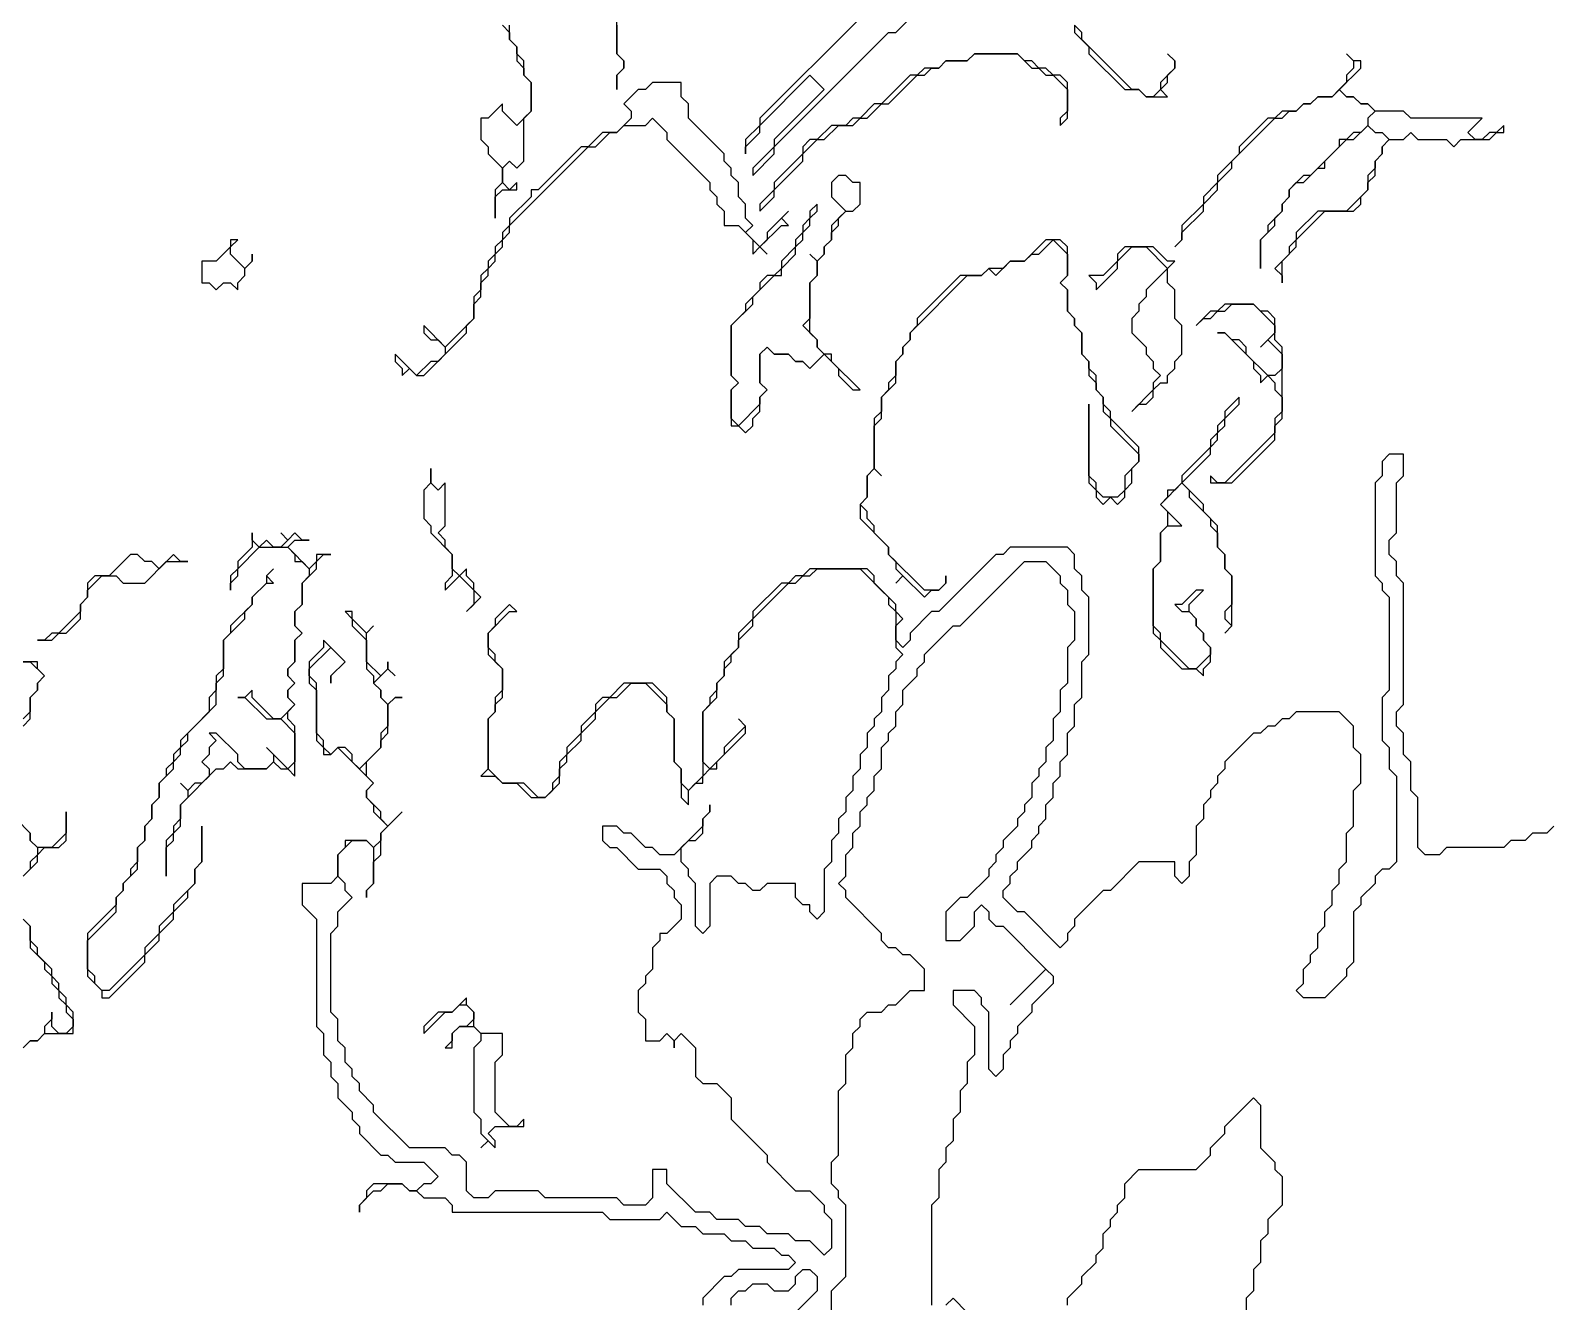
# Model space of a CAD drawing. Header units: metres. Extents: x 0 to 100, y 0 to 129.
# Drawn here: x 79.78 to 85.08, y 18.01 to 22.46 of the extents above; entities that cross this region are included whole.
import ezdxf

# ---------------------------------------------------------------- set-up
doc = ezdxf.new("R2010")
doc.units = ezdxf.units.M

msp = doc.modelspace()

# ---------------------------------------------------------------- linework, layer by layer
for points in [[(82.675, 22.5), (82.325, 22.15), (82.325, 22.125), (82.275, 22.075), (82.275, 22.025), (82.275, 22.05), (82.325, 22.1), (82.325, 22.125), (82.5, 22.3), (82.55, 22.25), (82.375, 22.075), (82.375, 22.05), (82.3, 21.975), (82.3, 21.95), (82.375, 22.025), (82.375, 22.05), (82.775, 22.45), (82.8, 22.45), (82.9, 22.55)], [(81.425, 22.475), (81.45, 22.45), (81.45, 22.425), (81.475, 22.4), (81.475, 22.35), (81.5, 22.325), (81.5, 22.3), (81.525, 22.275), (81.525, 22.175), (81.475, 22.125), (81.425, 22.175), (81.425, 22.2), (81.375, 22.15), (81.35, 22.15), (81.35, 22.075), (81.375, 22.05), (81.375, 22.025), (81.425, 21.975), (81.425, 21.925), (81.4, 21.9), (81.4, 21.8), (81.4, 21.875), (81.425, 21.9), (81.475, 21.9), (81.475, 21.925), (81.45, 21.9), (81.425, 21.925), (81.425, 21.975), (81.45, 22), (81.475, 21.975), (81.5, 22), (81.5, 22.15), (81.525, 22.175), (81.525, 22.275), (81.5, 22.3), (81.5, 22.35), (81.475, 22.375), (81.475, 22.4), (81.45, 22.425), (81.45, 22.475)], [(81.825, 22.475), (81.825, 22.375), (81.85, 22.35), (81.85, 22.325), (81.825, 22.3), (81.825, 22.25), (81.825, 22.3), (81.85, 22.325), (81.85, 22.35), (81.825, 22.375), (81.825, 22.5)], [(83.425, 22.475), (83.425, 22.45), (83.475, 22.4), (83.475, 22.375), (83.6, 22.25), (83.65, 22.25), (83.675, 22.225), (83.75, 22.225), (83.725, 22.25), (83.75, 22.275), (83.75, 22.3), (83.775, 22.325), (83.775, 22.35), (83.75, 22.375), (83.775, 22.35), (83.775, 22.325), (83.725, 22.275), (83.725, 22.25), (83.7, 22.225), (83.675, 22.225), (83.65, 22.25), (83.625, 22.25), (83.45, 22.425), (83.45, 22.45), (83.425, 22.475)], [(83.075, 22.375), (83.05, 22.35), (82.975, 22.35), (82.95, 22.325), (82.9, 22.325), (82.875, 22.3), (82.85, 22.3), (82.75, 22.2), (82.725, 22.2), (82.675, 22.15), (82.65, 22.15), (82.625, 22.125), (82.575, 22.125), (82.525, 22.075), (82.5, 22.075), (82.475, 22.05), (82.475, 22.025), (82.375, 21.925), (82.375, 21.9), (82.325, 21.85), (82.325, 21.825), (82.375, 21.875), (82.375, 21.9), (82.475, 22), (82.475, 22.025), (82.525, 22.075), (82.55, 22.075), (82.6, 22.125), (82.65, 22.125), (82.675, 22.15), (82.7, 22.15), (82.75, 22.2), (82.775, 22.2), (82.875, 22.3), (82.9, 22.3), (82.925, 22.325), (82.95, 22.325), (82.975, 22.35), (83.05, 22.35), (83.075, 22.375), (83.225, 22.375), (83.275, 22.325), (83.3, 22.325), (83.325, 22.3), (83.35, 22.3), (83.4, 22.25), (83.4, 22.175), (83.375, 22.15), (83.375, 22.125), (83.4, 22.15), (83.4, 22.275), (83.375, 22.3), (83.35, 22.3), (83.325, 22.325), (83.3, 22.325), (83.275, 22.35), (83.25, 22.35), (83.225, 22.375), (83.075, 22.375)], [(84.375, 22.375), (84.4, 22.35), (84.4, 22.325), (84.375, 22.3), (84.375, 22.275), (84.325, 22.225), (84.275, 22.225), (84.25, 22.2), (84.225, 22.2), (84.2, 22.175), (84.15, 22.175), (84.125, 22.15), (84.1, 22.15), (84, 22.05), (84, 22.025), (83.925, 21.95), (83.925, 21.925), (83.875, 21.875), (83.875, 21.85), (83.8, 21.775), (83.8, 21.725), (83.775, 21.7), (83.8, 21.725), (83.8, 21.75), (83.875, 21.825), (83.875, 21.85), (83.925, 21.9), (83.925, 21.925), (83.975, 21.975), (83.975, 22), (84.125, 22.15), (84.15, 22.15), (84.175, 22.175), (84.2, 22.175), (84.225, 22.2), (84.25, 22.2), (84.275, 22.225), (84.325, 22.225), (84.35, 22.25), (84.375, 22.225), (84.4, 22.225), (84.425, 22.2), (84.45, 22.2), (84.475, 22.175), (84.45, 22.15), (84.45, 22.125), (84.425, 22.1), (84.4, 22.1), (84.375, 22.075), (84.35, 22.075), (84.35, 22.05), (84.25, 21.95), (84.225, 21.95), (84.175, 21.9), (84.175, 21.875), (84.15, 21.85), (84.15, 21.825), (84.1, 21.775), (84.1, 21.75), (84.075, 21.725), (84.075, 21.625), (84.075, 21.725), (84.125, 21.775), (84.125, 21.8), (84.15, 21.825), (84.15, 21.85), (84.175, 21.875), (84.175, 21.9), (84.2, 21.925), (84.225, 21.925), (84.275, 21.975), (84.3, 21.975), (84.3, 22), (84.375, 22.075), (84.4, 22.075), (84.45, 22.125), (84.475, 22.1), (84.5, 22.1), (84.525, 22.075), (84.5, 22.05), (84.5, 22.025), (84.475, 22), (84.475, 21.975), (84.45, 21.95), (84.45, 21.9), (84.375, 21.825), (84.275, 21.825), (84.2, 21.75), (84.2, 21.725), (84.175, 21.7), (84.175, 21.675), (84.125, 21.625), (84.15, 21.6), (84.15, 21.575), (84.15, 21.65), (84.2, 21.7), (84.2, 21.725), (84.3, 21.825), (84.4, 21.825), (84.425, 21.85), (84.425, 21.875), (84.45, 21.9), (84.45, 21.925), (84.475, 21.95), (84.475, 22), (84.5, 22.025), (84.5, 22.05), (84.525, 22.075), (84.575, 22.075), (84.6, 22.1), (84.625, 22.075), (84.725, 22.075), (84.75, 22.05), (84.775, 22.075), (84.875, 22.075), (84.9, 22.1), (84.925, 22.1), (84.925, 22.125), (84.9, 22.1), (84.875, 22.1), (84.85, 22.075), (84.825, 22.075), (84.8, 22.1), (84.85, 22.15), (84.6, 22.15), (84.575, 22.175), (84.475, 22.175), (84.45, 22.2), (84.425, 22.2), (84.4, 22.225), (84.375, 22.225), (84.35, 22.25), (84.425, 22.325), (84.425, 22.35), (84.4, 22.35), (84.375, 22.375)], [(81.95, 22.275), (81.925, 22.25), (81.9, 22.25), (81.85, 22.2), (81.875, 22.175), (81.875, 22.15), (81.825, 22.1), (81.775, 22.1), (81.725, 22.05), (81.7, 22.05), (81.55, 21.9), (81.525, 21.9), (81.525, 21.875), (81.45, 21.8), (81.45, 21.775), (81.425, 21.75), (81.425, 21.725), (81.4, 21.7), (81.4, 21.675), (81.375, 21.65), (81.375, 21.625), (81.35, 21.6), (81.35, 21.55), (81.325, 21.525), (81.325, 21.45), (81.225, 21.35), (81.15, 21.425), (81.15, 21.4), (81.175, 21.375), (81.2, 21.375), (81.225, 21.35), (81.225, 21.325), (81.2, 21.3), (81.175, 21.3), (81.125, 21.25), (81.05, 21.325), (81.05, 21.3), (81.075, 21.275), (81.075, 21.25), (81.1, 21.275), (81.125, 21.25), (81.15, 21.25), (81.3, 21.4), (81.3, 21.425), (81.325, 21.45), (81.325, 21.5), (81.35, 21.525), (81.35, 21.575), (81.375, 21.6), (81.375, 21.625), (81.4, 21.65), (81.4, 21.675), (81.425, 21.7), (81.425, 21.725), (81.45, 21.75), (81.45, 21.775), (81.725, 22.05), (81.75, 22.05), (81.8, 22.1), (81.825, 22.1), (81.85, 22.125), (81.925, 22.125), (81.95, 22.15), (82, 22.1), (82, 22.075), (82.15, 21.925), (82.15, 21.9), (82.175, 21.875), (82.175, 21.85), (82.2, 21.825), (82.2, 21.775), (82.25, 21.775), (82.3, 21.725), (82.3, 21.675), (82.325, 21.7), (82.35, 21.675), (82.325, 21.7), (82.4, 21.775), (82.425, 21.775), (82.4, 21.8), (82.425, 21.825), (82.35, 21.75), (82.35, 21.725), (82.325, 21.7), (82.275, 21.75), (82.3, 21.775), (82.275, 21.8), (82.275, 21.85), (82.25, 21.875), (82.25, 21.925), (82.225, 21.95), (82.225, 21.975), (82.2, 22), (82.2, 22.025), (82.075, 22.15), (82.075, 22.2), (82.05, 22.225), (82.05, 22.275), (81.95, 22.275)], [(82.6, 21.95), (82.575, 21.925), (82.575, 21.875), (82.625, 21.825), (82.575, 21.775), (82.575, 21.725), (82.55, 21.7), (82.55, 21.675), (82.525, 21.65), (82.5, 21.675), (82.525, 21.65), (82.525, 21.6), (82.5, 21.575), (82.5, 21.45), (82.475, 21.425), (82.525, 21.375), (82.525, 21.35), (82.55, 21.325), (82.5, 21.275), (82.475, 21.3), (82.45, 21.3), (82.425, 21.325), (82.375, 21.325), (82.35, 21.35), (82.325, 21.325), (82.325, 21.225), (82.35, 21.2), (82.325, 21.175), (82.325, 21.15), (82.25, 21.075), (82.225, 21.1), (82.225, 21.2), (82.25, 21.225), (82.225, 21.25), (82.225, 21.425), (82.3, 21.5), (82.3, 21.525), (82.375, 21.6), (82.4, 21.6), (82.4, 21.625), (82.45, 21.675), (82.45, 21.7), (82.475, 21.725), (82.475, 21.75), (82.5, 21.775), (82.5, 21.8), (82.525, 21.825), (82.525, 21.85), (82.5, 21.825), (82.5, 21.8), (82.475, 21.775), (82.475, 21.75), (82.45, 21.725), (82.45, 21.7), (82.4, 21.65), (82.4, 21.625), (82.375, 21.6), (82.35, 21.6), (82.325, 21.575), (82.325, 21.55), (82.275, 21.5), (82.275, 21.475), (82.225, 21.425), (82.225, 21.25), (82.25, 21.225), (82.225, 21.2), (82.225, 21.075), (82.25, 21.075), (82.275, 21.05), (82.3, 21.075), (82.3, 21.1), (82.325, 21.125), (82.325, 21.175), (82.35, 21.2), (82.325, 21.225), (82.325, 21.325), (82.35, 21.35), (82.375, 21.325), (82.425, 21.325), (82.45, 21.3), (82.475, 21.3), (82.5, 21.275), (82.55, 21.325), (82.6, 21.275), (82.6, 21.25), (82.65, 21.2), (82.675, 21.2), (82.575, 21.3), (82.575, 21.325), (82.55, 21.325), (82.525, 21.35), (82.525, 21.375), (82.5, 21.4), (82.5, 21.575), (82.525, 21.6), (82.525, 21.65), (82.55, 21.675), (82.55, 21.7), (82.575, 21.725), (82.575, 21.75), (82.6, 21.775), (82.6, 21.8), (82.625, 21.825), (82.65, 21.825), (82.675, 21.85), (82.675, 21.925), (82.65, 21.925), (82.625, 21.95), (82.6, 21.95)], [(80.475, 21.725), (80.475, 21.7), (80.425, 21.65), (80.375, 21.65), (80.375, 21.575), (80.4, 21.575), (80.425, 21.55), (80.45, 21.575), (80.475, 21.575), (80.5, 21.55), (80.5, 21.575), (80.525, 21.6), (80.525, 21.625), (80.55, 21.65), (80.55, 21.675), (80.55, 21.65), (80.525, 21.625), (80.475, 21.675), (80.475, 21.7), (80.5, 21.725), (80.475, 21.725)], [(83.325, 21.725), (83.25, 21.65), (83.2, 21.65), (83.175, 21.625), (83.125, 21.625), (83.1, 21.6), (83.025, 21.6), (82.875, 21.45), (82.875, 21.425), (82.85, 21.4), (82.85, 21.375), (82.825, 21.35), (82.825, 21.325), (82.8, 21.3), (82.8, 21.25), (82.775, 21.225), (82.775, 21.2), (82.75, 21.175), (82.75, 21.125), (82.725, 21.1), (82.725, 20.925), (82.7, 20.9), (82.7, 20.825), (82.675, 20.8), (82.675, 20.75), (82.775, 20.65), (82.775, 20.625), (82.8, 20.6), (82.8, 20.575), (82.825, 20.55), (82.8, 20.525), (82.825, 20.55), (82.9, 20.475), (82.925, 20.5), (82.95, 20.5), (82.975, 20.525), (82.975, 20.55), (82.975, 20.525), (82.95, 20.5), (82.9, 20.5), (82.775, 20.625), (82.775, 20.65), (82.725, 20.7), (82.725, 20.725), (82.7, 20.75), (82.7, 20.775), (82.675, 20.8), (82.7, 20.825), (82.7, 20.9), (82.725, 20.925), (82.75, 20.9), (82.725, 20.925), (82.725, 21.075), (82.75, 21.1), (82.75, 21.175), (82.8, 21.225), (82.8, 21.3), (82.825, 21.325), (82.825, 21.35), (82.85, 21.375), (82.85, 21.4), (83.05, 21.6), (83.1, 21.6), (83.125, 21.625), (83.15, 21.6), (83.2, 21.65), (83.25, 21.65), (83.275, 21.675), (83.3, 21.675), (83.35, 21.725), (83.4, 21.675), (83.4, 21.6), (83.375, 21.575), (83.4, 21.55), (83.4, 21.475), (83.425, 21.45), (83.425, 21.425), (83.45, 21.4), (83.45, 21.325), (83.475, 21.3), (83.475, 21.25), (83.5, 21.225), (83.5, 21.2), (83.525, 21.175), (83.525, 21.125), (83.55, 21.1), (83.55, 21.075), (83.65, 20.975), (83.65, 20.95), (83.6, 20.9), (83.6, 20.85), (83.575, 20.825), (83.525, 20.825), (83.5, 20.85), (83.5, 20.875), (83.475, 20.9), (83.475, 21.15), (83.475, 20.875), (83.5, 20.85), (83.5, 20.825), (83.525, 20.8), (83.55, 20.825), (83.575, 20.8), (83.6, 20.825), (83.6, 20.85), (83.625, 20.875), (83.625, 20.925), (83.65, 20.95), (83.65, 21), (83.55, 21.1), (83.55, 21.125), (83.525, 21.15), (83.525, 21.175), (83.5, 21.2), (83.5, 21.25), (83.475, 21.275), (83.475, 21.3), (83.45, 21.325), (83.45, 21.4), (83.425, 21.425), (83.425, 21.45), (83.4, 21.475), (83.4, 21.55), (83.375, 21.575), (83.4, 21.6), (83.4, 21.7), (83.375, 21.725), (83.325, 21.725)], [(83.6, 21.7), (83.575, 21.675), (83.575, 21.65), (83.525, 21.6), (83.475, 21.6), (83.5, 21.575), (83.5, 21.55), (83.575, 21.625), (83.575, 21.65), (83.625, 21.7), (83.675, 21.7), (83.75, 21.625), (83.675, 21.55), (83.675, 21.525), (83.65, 21.5), (83.65, 21.475), (83.625, 21.45), (83.625, 21.4), (83.675, 21.35), (83.675, 21.325), (83.7, 21.3), (83.7, 21.275), (83.725, 21.25), (83.7, 21.225), (83.7, 21.2), (83.625, 21.125), (83.65, 21.15), (83.675, 21.15), (83.7, 21.175), (83.7, 21.2), (83.725, 21.225), (83.75, 21.225), (83.75, 21.25), (83.775, 21.275), (83.775, 21.3), (83.8, 21.325), (83.8, 21.425), (83.775, 21.45), (83.775, 21.55), (83.75, 21.575), (83.75, 21.625), (83.775, 21.65), (83.75, 21.65), (83.7, 21.7), (83.6, 21.7)], [(83.95, 21.5), (83.925, 21.475), (83.9, 21.475), (83.85, 21.425), (83.875, 21.45), (83.9, 21.45), (83.925, 21.475), (83.95, 21.475), (83.975, 21.5), (84.05, 21.5), (84.125, 21.425), (84.125, 21.4), (84.075, 21.35), (84.1, 21.375), (84.15, 21.325), (84.15, 21.275), (84.125, 21.25), (84.1, 21.25), (84.025, 21.325), (84.025, 21.35), (84, 21.375), (83.975, 21.375), (83.95, 21.4), (83.925, 21.4), (83.95, 21.4), (84.05, 21.3), (84.05, 21.275), (84.075, 21.25), (84.075, 21.225), (84.1, 21.25), (84.125, 21.225), (84.125, 21.2), (84.15, 21.175), (84.15, 21.125), (84.125, 21.1), (84.125, 21.05), (83.95, 20.875), (83.925, 20.875), (83.9, 20.9), (83.9, 20.875), (83.975, 20.875), (84.125, 21.025), (84.125, 21.075), (84.15, 21.1), (84.15, 21.35), (84.125, 21.375), (84.125, 21.45), (84.1, 21.475), (84.075, 21.475), (84.05, 21.5), (83.95, 21.5)], [(84, 21.175), (83.95, 21.125), (83.95, 21.1), (83.925, 21.075), (83.925, 21.05), (83.9, 21.025), (83.9, 21), (83.8, 20.9), (83.8, 20.875), (83.775, 20.85), (83.75, 20.85), (83.75, 20.825), (83.725, 20.8), (83.75, 20.775), (83.75, 20.725), (83.725, 20.7), (83.725, 20.6), (83.7, 20.575), (83.7, 20.35), (83.725, 20.325), (83.725, 20.3), (83.8, 20.225), (83.85, 20.225), (83.875, 20.2), (83.875, 20.225), (83.9, 20.25), (83.9, 20.3), (83.875, 20.325), (83.875, 20.35), (83.85, 20.375), (83.85, 20.4), (83.825, 20.425), (83.825, 20.45), (83.875, 20.5), (83.85, 20.5), (83.8, 20.45), (83.775, 20.45), (83.8, 20.425), (83.825, 20.425), (83.85, 20.4), (83.85, 20.375), (83.875, 20.35), (83.875, 20.325), (83.9, 20.3), (83.9, 20.275), (83.85, 20.225), (83.825, 20.225), (83.725, 20.325), (83.725, 20.35), (83.7, 20.375), (83.7, 20.575), (83.725, 20.6), (83.725, 20.7), (83.75, 20.725), (83.8, 20.725), (83.725, 20.8), (83.8, 20.875), (83.825, 20.85), (83.825, 20.825), (83.9, 20.75), (83.9, 20.725), (83.925, 20.7), (83.925, 20.65), (83.95, 20.625), (83.95, 20.575), (83.975, 20.55), (83.975, 20.45), (83.95, 20.425), (83.95, 20.4), (83.975, 20.375), (83.95, 20.35), (83.975, 20.375), (83.975, 20.55), (83.95, 20.575), (83.95, 20.625), (83.925, 20.65), (83.925, 20.725), (83.875, 20.775), (83.875, 20.8), (83.8, 20.875), (83.9, 20.975), (83.9, 21), (83.925, 21.025), (83.925, 21.05), (83.95, 21.075), (83.95, 21.1), (84, 21.15), (84, 21.175)], [(85.1, 19.675), (85.075, 19.65), (85.025, 19.65), (85, 19.625), (84.95, 19.625), (84.925, 19.6), (84.725, 19.6), (84.7, 19.575), (84.65, 19.575), (84.625, 19.6), (84.625, 19.775), (84.6, 19.8), (84.6, 19.9), (84.575, 19.925), (84.575, 20), (84.55, 20.025), (84.55, 20.075), (84.575, 20.1), (84.575, 20.525), (84.55, 20.55), (84.55, 20.6), (84.525, 20.625), (84.525, 20.675), (84.55, 20.7), (84.55, 20.875), (84.575, 20.9), (84.575, 20.975), (84.525, 20.975), (84.5, 20.95), (84.5, 20.9), (84.475, 20.875), (84.475, 20.55), (84.5, 20.525), (84.5, 20.5), (84.525, 20.475), (84.525, 20.15), (84.5, 20.125), (84.5, 19.975), (84.525, 19.95), (84.525, 19.875), (84.55, 19.85), (84.55, 19.55), (84.525, 19.525), (84.5, 19.525), (84.475, 19.5), (84.475, 19.475), (84.425, 19.425), (84.425, 19.4), (84.4, 19.375), (84.4, 19.2), (84.375, 19.175), (84.375, 19.15), (84.3, 19.075), (84.225, 19.075), (84.2, 19.1), (84.225, 19.125), (84.225, 19.175), (84.25, 19.2), (84.25, 19.225), (84.275, 19.25), (84.275, 19.3), (84.3, 19.325), (84.3, 19.375), (84.325, 19.4), (84.325, 19.45), (84.35, 19.475), (84.35, 19.525), (84.375, 19.55), (84.375, 19.65), (84.4, 19.675), (84.4, 19.8), (84.425, 19.825), (84.425, 19.925), (84.4, 19.95), (84.4, 20.025), (84.35, 20.075), (84.2, 20.075), (84.175, 20.05), (84.15, 20.05), (84.125, 20.025), (84.1, 20.025), (84.075, 20), (84.05, 20), (83.95, 19.9), (83.95, 19.875), (83.925, 19.85), (83.925, 19.825), (83.9, 19.8), (83.9, 19.775), (83.875, 19.75), (83.875, 19.7), (83.85, 19.675), (83.85, 19.575), (83.825, 19.55), (83.825, 19.5), (83.8, 19.475), (83.775, 19.5), (83.775, 19.55), (83.65, 19.55), (83.55, 19.45), (83.525, 19.45), (83.425, 19.35), (83.425, 19.325), (83.4, 19.3), (83.4, 19.275), (83.375, 19.25), (83.25, 19.375), (83.225, 19.375), (83.175, 19.425), (83.175, 19.45), (83.2, 19.475), (83.2, 19.5), (83.225, 19.525), (83.225, 19.55), (83.275, 19.6), (83.275, 19.625), (83.3, 19.65), (83.3, 19.675), (83.325, 19.7), (83.325, 19.75), (83.35, 19.775), (83.35, 19.825), (83.375, 19.85), (83.375, 19.9), (83.4, 19.925), (83.4, 20), (83.425, 20.025), (83.425, 20.1), (83.45, 20.125), (83.45, 20.25), (83.475, 20.275), (83.475, 20.475), (83.45, 20.5), (83.45, 20.55), (83.425, 20.575), (83.425, 20.625), (83.4, 20.65), (83.2, 20.65), (83.175, 20.625), (83.15, 20.625), (82.95, 20.425), (82.925, 20.425), (82.85, 20.35), (82.85, 20.325), (82.825, 20.3), (82.8, 20.325), (82.8, 20.375), (82.825, 20.4), (82.8, 20.425), (82.8, 20.45), (82.725, 20.525), (82.725, 20.55), (82.7, 20.575), (82.5, 20.575), (82.475, 20.55), (82.45, 20.55), (82.425, 20.525), (82.4, 20.525), (82.3, 20.425), (82.3, 20.4), (82.25, 20.35), (82.25, 20.3), (82.2, 20.25), (82.2, 20.2), (82.175, 20.175), (82.175, 20.15), (82.15, 20.125), (82.15, 20.1), (82.125, 20.075), (82.125, 19.85), (82.075, 19.8), (82.05, 19.825), (82.05, 19.875), (82.025, 19.9), (82.025, 20.05), (82, 20.075), (82, 20.125), (81.95, 20.175), (81.85, 20.175), (81.8, 20.125), (81.775, 20.125), (81.75, 20.1), (81.75, 20.075), (81.7, 20.025), (81.7, 20), (81.65, 19.95), (81.65, 19.925), (81.625, 19.9), (81.625, 19.85), (81.6, 19.825), (81.6, 19.8), (81.575, 19.775), (81.55, 19.775), (81.5, 19.825), (81.425, 19.825), (81.375, 19.875), (81.375, 20.05), (81.4, 20.075), (81.4, 20.1), (81.425, 20.125), (81.425, 20.225), (81.4, 20.25), (81.4, 20.275), (81.375, 20.3), (81.375, 20.35), (81.45, 20.425), (81.475, 20.425), (81.45, 20.45), (81.4, 20.4), (81.4, 20.375), (81.375, 20.35), (81.375, 20.275), (81.425, 20.225), (81.425, 20.15), (81.4, 20.125), (81.4, 20.075), (81.375, 20.05), (81.375, 19.875), (81.35, 19.85), (81.4, 19.85), (81.425, 19.825), (81.475, 19.825), (81.525, 19.775), (81.575, 19.775), (81.625, 19.825), (81.625, 19.875), (81.65, 19.9), (81.65, 19.925), (81.7, 19.975), (81.7, 20), (81.75, 20.05), (81.75, 20.075), (81.8, 20.125), (81.825, 20.125), (81.875, 20.175), (81.925, 20.175), (82, 20.1), (82, 20.075), (82.025, 20.05), (82.025, 19.9), (82.05, 19.875), (82.05, 19.775), (82.075, 19.75), (82.075, 19.8), (82.1, 19.825), (82.125, 19.825), (82.125, 19.85), (82.15, 19.875), (82.175, 19.875), (82.175, 19.9), (82.275, 20), (82.275, 20.025), (82.25, 20.05), (82.275, 20.025), (82.2, 19.95), (82.2, 19.925), (82.15, 19.875), (82.125, 19.9), (82.125, 20.075), (82.175, 20.125), (82.175, 20.175), (82.2, 20.2), (82.2, 20.225), (82.225, 20.25), (82.225, 20.275), (82.25, 20.3), (82.25, 20.325), (82.3, 20.375), (82.3, 20.4), (82.425, 20.525), (82.45, 20.525), (82.475, 20.55), (82.5, 20.55), (82.525, 20.575), (82.675, 20.575), (82.775, 20.475), (82.775, 20.45), (82.8, 20.425), (82.8, 20.3), (82.825, 20.275), (82.8, 20.25), (82.8, 20.225), (82.775, 20.2), (82.775, 20.15), (82.75, 20.125), (82.75, 20.075), (82.725, 20.05), (82.725, 20.025), (82.7, 20), (82.7, 19.95), (82.675, 19.925), (82.675, 19.875), (82.65, 19.85), (82.65, 19.8), (82.625, 19.775), (82.625, 19.725), (82.6, 19.7), (82.6, 19.65), (82.575, 19.625), (82.575, 19.55), (82.55, 19.525), (82.55, 19.375), (82.525, 19.35), (82.5, 19.375), (82.5, 19.4), (82.475, 19.4), (82.45, 19.425), (82.45, 19.475), (82.35, 19.475), (82.325, 19.45), (82.3, 19.45), (82.275, 19.475), (82.25, 19.475), (82.225, 19.5), (82.175, 19.5), (82.15, 19.475), (82.15, 19.325), (82.125, 19.3), (82.1, 19.325), (82.1, 19.475), (82.075, 19.5), (82.075, 19.525), (82.05, 19.55), (82.05, 19.6), (82.075, 19.625), (82.1, 19.625), (82.125, 19.65), (82.125, 19.7), (82.15, 19.725), (82.15, 19.75), (82.15, 19.725), (82.125, 19.7), (82.125, 19.675), (82.025, 19.575), (81.975, 19.575), (81.95, 19.6), (81.925, 19.6), (81.875, 19.65), (81.85, 19.65), (81.825, 19.675), (81.775, 19.675), (81.775, 19.625), (81.8, 19.6), (81.825, 19.6), (81.9, 19.525), (81.975, 19.525), (82, 19.5), (82, 19.475), (82.025, 19.45), (82.025, 19.425), (82.05, 19.4), (82.05, 19.35), (82, 19.3), (81.975, 19.3), (81.975, 19.275), (81.95, 19.25), (81.95, 19.175), (81.925, 19.15), (81.925, 19.125), (81.9, 19.1), (81.9, 19.025), (81.925, 19), (81.925, 18.925), (81.975, 18.925), (82, 18.95), (82.025, 18.925), (82.025, 18.9), (82.025, 18.925), (82.05, 18.95), (82.1, 18.9), (82.1, 18.8), (82.125, 18.775), (82.175, 18.775), (82.225, 18.725), (82.225, 18.65), (82.35, 18.525), (82.35, 18.5), (82.45, 18.4), (82.5, 18.4), (82.55, 18.35), (82.55, 18.325), (82.575, 18.3), (82.575, 18.2), (82.55, 18.175), (82.5, 18.225), (82.45, 18.225), (82.425, 18.25), (82.35, 18.25), (82.325, 18.275), (82.275, 18.275), (82.25, 18.3), (82.175, 18.3), (82.15, 18.325), (82.1, 18.325), (82, 18.425), (82, 18.475), (81.95, 18.475), (81.95, 18.375), (81.925, 18.35), (81.85, 18.35), (81.825, 18.375), (81.575, 18.375), (81.55, 18.4), (81.4, 18.4), (81.375, 18.375), (81.325, 18.375), (81.3, 18.4), (81.3, 18.5), (81.275, 18.525), (81.25, 18.525), (81.225, 18.55), (81.1, 18.55), (80.975, 18.675), (80.975, 18.7), (80.925, 18.75), (80.925, 18.775), (80.9, 18.8), (80.9, 18.825), (80.875, 18.85), (80.875, 18.9), (80.85, 18.925), (80.85, 19), (80.825, 19.025), (80.825, 19.3), (80.85, 19.325), (80.85, 19.375), (80.9, 19.425), (80.875, 19.45), (80.875, 19.475), (80.85, 19.5), (80.85, 19.575), (80.9, 19.625), (80.95, 19.625), (80.975, 19.6), (80.975, 19.475), (80.95, 19.45), (80.95, 19.425), (80.95, 19.45), (80.975, 19.475), (80.975, 19.55), (81, 19.575), (81, 19.65), (81.075, 19.725), (81.025, 19.675), (81, 19.7), (81, 19.725), (80.95, 19.775), (80.95, 19.8), (80.975, 19.825), (80.95, 19.85), (80.95, 19.9), (81, 19.95), (81, 19.975), (81.025, 20), (81.025, 20.1), (81.05, 20.125), (81.075, 20.125), (81.05, 20.125), (81.025, 20.1), (81, 20.125), (81, 20.15), (80.975, 20.175), (81.025, 20.225), (81.05, 20.2), (81.025, 20.225), (81.025, 20.25), (81.025, 20.225), (81, 20.2), (80.95, 20.25), (80.95, 20.35), (80.975, 20.375), (80.95, 20.35), (80.9, 20.4), (80.9, 20.425), (80.875, 20.425), (80.9, 20.4), (80.9, 20.375), (80.95, 20.325), (80.95, 20.225), (80.975, 20.2), (80.975, 20.175), (81, 20.15), (81, 20.125), (81.025, 20.1), (81.025, 20.025), (81, 20), (81, 19.95), (80.925, 19.875), (80.9, 19.9), (80.9, 19.925), (80.875, 19.95), (80.85, 19.95), (80.825, 19.925), (80.8, 19.95), (80.8, 19.975), (80.775, 20), (80.775, 20.175), (80.75, 20.2), (80.75, 20.225), (80.825, 20.3), (80.875, 20.25), (80.825, 20.2), (80.825, 20.175), (80.825, 20.2), (80.875, 20.25), (80.8, 20.325), (80.8, 20.3), (80.75, 20.25), (80.75, 20.175), (80.775, 20.15), (80.775, 19.975), (80.8, 19.95), (80.8, 19.925), (80.825, 19.925), (80.85, 19.95), (80.975, 19.825), (80.95, 19.8), (80.95, 19.775), (80.975, 19.75), (80.975, 19.725), (81.025, 19.675), (81, 19.65), (81, 19.625), (80.975, 19.6), (80.95, 19.625), (80.875, 19.625), (80.875, 19.6), (80.85, 19.575), (80.85, 19.5), (80.825, 19.475), (80.725, 19.475), (80.725, 19.4), (80.775, 19.35), (80.775, 18.975), (80.8, 18.95), (80.8, 18.875), (80.825, 18.85), (80.825, 18.8), (80.85, 18.775), (80.85, 18.725), (80.9, 18.675), (80.9, 18.65), (80.925, 18.625), (80.925, 18.6), (81, 18.525), (81.025, 18.525), (81.05, 18.5), (81.15, 18.5), (81.2, 18.45), (81.175, 18.425), (81.15, 18.425), (81.125, 18.4), (81.1, 18.4), (81.075, 18.425), (80.975, 18.425), (80.95, 18.4), (80.95, 18.375), (80.925, 18.35), (80.925, 18.325), (80.925, 18.35), (80.975, 18.4), (81, 18.4), (81.025, 18.425), (81.075, 18.425), (81.1, 18.4), (81.125, 18.4), (81.15, 18.375), (81.225, 18.375), (81.25, 18.35), (81.25, 18.325), (81.775, 18.325), (81.8, 18.3), (81.975, 18.3), (82, 18.325), (82.05, 18.275), (82.1, 18.275), (82.125, 18.25), (82.2, 18.25), (82.225, 18.225), (82.275, 18.225), (82.3, 18.2), (82.375, 18.2), (82.4, 18.175), (82.425, 18.175), (82.45, 18.15), (82.425, 18.125), (82.25, 18.125), (82.225, 18.1), (82.2, 18.1), (82.125, 18.025), (82.125, 18)], [(81.175, 20.925), (81.175, 20.875), (81.15, 20.85), (81.15, 20.75), (81.175, 20.725), (81.175, 20.7), (81.25, 20.625), (81.25, 20.55), (81.225, 20.525), (81.225, 20.5), (81.275, 20.55), (81.325, 20.5), (81.325, 20.45), (81.3, 20.425), (81.35, 20.475), (81.325, 20.5), (81.325, 20.525), (81.3, 20.55), (81.3, 20.575), (81.275, 20.55), (81.25, 20.575), (81.25, 20.625), (81.225, 20.65), (81.225, 20.675), (81.2, 20.7), (81.225, 20.725), (81.225, 20.875), (81.2, 20.85), (81.175, 20.875), (81.175, 20.925)], [(80.55, 20.7), (80.55, 20.65), (80.5, 20.6), (80.5, 20.575), (80.475, 20.55), (80.475, 20.5), (80.475, 20.525), (80.5, 20.55), (80.5, 20.575), (80.575, 20.65), (80.675, 20.65), (80.7, 20.625), (80.7, 20.6), (80.725, 20.6), (80.75, 20.575), (80.75, 20.55), (80.725, 20.525), (80.725, 20.45), (80.7, 20.425), (80.7, 20.375), (80.725, 20.35), (80.7, 20.325), (80.7, 20.25), (80.675, 20.225), (80.675, 20.2), (80.7, 20.175), (80.675, 20.15), (80.675, 20.125), (80.7, 20.1), (80.65, 20.05), (80.625, 20.05), (80.55, 20.125), (80.55, 20.15), (80.525, 20.125), (80.5, 20.125), (80.525, 20.125), (80.6, 20.05), (80.65, 20.05), (80.7, 20), (80.7, 19.9), (80.675, 19.875), (80.6, 19.95), (80.625, 19.925), (80.625, 19.9), (80.6, 19.875), (80.525, 19.875), (80.5, 19.9), (80.5, 19.925), (80.425, 20), (80.4, 20), (80.425, 19.975), (80.4, 19.95), (80.4, 19.925), (80.375, 19.9), (80.4, 19.875), (80.4, 19.85), (80.375, 19.825), (80.35, 19.825), (80.325, 19.8), (80.3, 19.825), (80.325, 19.8), (80.325, 19.775), (80.3, 19.75), (80.3, 19.7), (80.275, 19.675), (80.275, 19.65), (80.25, 19.625), (80.25, 19.5), (80.25, 19.6), (80.275, 19.625), (80.275, 19.65), (80.3, 19.675), (80.3, 19.75), (80.425, 19.875), (80.45, 19.875), (80.475, 19.9), (80.5, 19.875), (80.6, 19.875), (80.625, 19.9), (80.65, 19.875), (80.675, 19.875), (80.7, 19.85), (80.7, 20.025), (80.675, 20.05), (80.675, 20.075), (80.7, 20.1), (80.675, 20.125), (80.675, 20.15), (80.7, 20.175), (80.675, 20.2), (80.675, 20.225), (80.7, 20.25), (80.7, 20.325), (80.725, 20.35), (80.7, 20.375), (80.7, 20.425), (80.725, 20.45), (80.725, 20.525), (80.775, 20.575), (80.775, 20.6), (80.8, 20.625), (80.825, 20.625), (80.775, 20.625), (80.775, 20.6), (80.75, 20.575), (80.675, 20.65), (80.7, 20.675), (80.75, 20.675), (80.725, 20.675), (80.7, 20.7), (80.675, 20.675), (80.65, 20.7), (80.675, 20.675), (80.65, 20.65), (80.625, 20.65), (80.6, 20.675), (80.575, 20.65), (80.55, 20.675), (80.55, 20.7)], [(80.125, 20.625), (80.05, 20.55), (80, 20.55), (79.975, 20.525), (79.975, 20.475), (79.95, 20.45), (79.95, 20.425), (79.875, 20.35), (79.85, 20.35), (79.825, 20.325), (79.8, 20.325), (79.85, 20.325), (79.875, 20.35), (79.9, 20.35), (79.95, 20.4), (79.95, 20.45), (79.975, 20.475), (79.975, 20.5), (80.025, 20.55), (80.075, 20.55), (80.1, 20.525), (80.175, 20.525), (80.25, 20.6), (80.325, 20.6), (80.3, 20.6), (80.275, 20.625), (80.225, 20.575), (80.2, 20.6), (80.175, 20.6), (80.15, 20.625), (80.125, 20.625)], [(80.625, 20.575), (80.6, 20.55), (80.6, 20.525), (80.55, 20.475), (80.55, 20.45), (80.475, 20.375), (80.475, 20.35), (80.45, 20.325), (80.45, 20.225), (80.425, 20.2), (80.425, 20.15), (80.4, 20.125), (80.4, 20.075), (80.3, 19.975), (80.3, 19.95), (80.275, 19.925), (80.275, 19.9), (80.25, 19.875), (80.25, 19.85), (80.225, 19.825), (80.225, 19.775), (80.2, 19.75), (80.2, 19.7), (80.175, 19.675), (80.175, 19.625), (80.15, 19.6), (80.15, 19.55), (80.125, 19.525), (80.125, 19.5), (80.1, 19.475), (80.1, 19.45), (80.075, 19.425), (80.075, 19.4), (79.975, 19.3), (79.975, 19.15), (80.025, 19.1), (80.025, 19.075), (80.05, 19.075), (80.175, 19.2), (80.175, 19.225), (80.225, 19.275), (80.225, 19.3), (80.275, 19.35), (80.275, 19.375), (80.325, 19.425), (80.325, 19.45), (80.35, 19.475), (80.35, 19.525), (80.375, 19.55), (80.375, 19.675), (80.375, 19.55), (80.35, 19.525), (80.35, 19.475), (80.275, 19.4), (80.275, 19.375), (80.225, 19.325), (80.225, 19.3), (80.175, 19.25), (80.175, 19.225), (80.05, 19.1), (80.025, 19.1), (80, 19.125), (80, 19.15), (79.975, 19.175), (79.975, 19.275), (80.075, 19.375), (80.075, 19.425), (80.1, 19.45), (80.1, 19.475), (80.15, 19.525), (80.15, 19.6), (80.175, 19.625), (80.175, 19.675), (80.2, 19.7), (80.2, 19.75), (80.225, 19.775), (80.225, 19.825), (80.275, 19.875), (80.275, 19.9), (80.3, 19.925), (80.3, 19.95), (80.325, 19.975), (80.325, 20), (80.425, 20.1), (80.425, 20.175), (80.45, 20.2), (80.45, 20.325), (80.525, 20.4), (80.525, 20.425), (80.55, 20.45), (80.55, 20.475), (80.6, 20.525), (80.625, 20.525), (80.6, 20.55), (80.625, 20.575)], [(82.575, 17.975), (82.575, 18.05), (82.625, 18.1), (82.625, 18.35), (82.6, 18.375), (82.6, 18.4), (82.575, 18.425), (82.575, 18.5), (82.6, 18.525), (82.6, 18.75), (82.625, 18.775), (82.625, 18.875), (82.65, 18.9), (82.65, 18.95), (82.675, 18.975), (82.675, 19), (82.7, 19.025), (82.75, 19.025), (82.775, 19.05), (82.8, 19.05), (82.85, 19.1), (82.9, 19.1), (82.9, 19.175), (82.85, 19.225), (82.825, 19.225), (82.8, 19.25), (82.775, 19.25), (82.75, 19.275), (82.75, 19.3), (82.625, 19.425), (82.625, 19.45), (82.6, 19.475), (82.625, 19.5), (82.625, 19.575), (82.65, 19.6), (82.65, 19.65), (82.675, 19.675), (82.675, 19.725), (82.7, 19.75), (82.7, 19.775), (82.725, 19.8), (82.725, 19.85), (82.75, 19.875), (82.75, 19.95), (82.775, 19.975), (82.775, 20), (82.8, 20.025), (82.8, 20.075), (82.825, 20.1), (82.825, 20.15), (82.875, 20.2), (82.875, 20.225), (82.9, 20.25), (82.9, 20.275), (83, 20.375), (83.025, 20.375), (83.25, 20.6), (83.325, 20.6), (83.375, 20.55), (83.375, 20.525), (83.4, 20.5), (83.4, 20.45), (83.425, 20.425), (83.425, 20.325), (83.4, 20.3), (83.4, 20.175), (83.375, 20.15), (83.375, 20.075), (83.35, 20.05), (83.35, 19.975), (83.325, 19.95), (83.325, 19.9), (83.3, 19.875), (83.3, 19.85), (83.275, 19.825), (83.275, 19.775), (83.25, 19.75), (83.25, 19.725), (83.225, 19.7), (83.225, 19.675), (83.175, 19.625), (83.175, 19.6), (83.15, 19.575), (83.15, 19.55), (83.125, 19.525), (83.125, 19.5), (83.05, 19.425), (83.025, 19.425), (82.975, 19.375), (82.975, 19.275), (83.025, 19.275), (83.075, 19.325), (83.075, 19.375), (83.1, 19.4), (83.125, 19.375), (83.125, 19.35), (83.15, 19.325), (83.175, 19.325), (83.325, 19.175), (83.2, 19.05), (83.325, 19.175), (83.35, 19.15), (83.35, 19.125), (83.275, 19.05), (83.275, 19.025), (83.225, 18.975), (83.225, 18.95), (83.2, 18.925), (83.2, 18.9), (83.175, 18.875), (83.175, 18.825), (83.15, 18.8), (83.125, 18.825), (83.125, 19.025), (83.1, 19.05), (83.1, 19.075), (83.075, 19.1), (83, 19.1), (83, 19.05), (83.075, 18.975), (83.075, 18.875), (83.05, 18.85), (83.05, 18.775), (83.025, 18.75), (83.025, 18.675), (83, 18.65), (83, 18.575), (82.975, 18.55), (82.975, 18.5), (82.95, 18.475), (82.95, 18.375), (82.925, 18.35), (82.925, 18)], [(79.75, 20.25), (79.775, 20.25), (79.825, 20.2), (79.8, 20.175), (79.8, 20.15), (79.775, 20.125), (79.775, 20.075), (79.75, 20.05)], [(79.75, 20.025), (79.775, 20.05), (79.775, 20.125), (79.8, 20.15), (79.8, 20.175), (79.825, 20.2), (79.8, 20.225), (79.8, 20.25), (79.75, 20.25)], [(79.75, 19.5), (79.8, 19.55), (79.8, 19.575), (79.825, 19.6), (79.875, 19.6), (79.9, 19.625), (79.9, 19.725), (79.9, 19.65), (79.85, 19.6), (79.8, 19.6), (79.775, 19.625), (79.775, 19.65), (79.725, 19.7)], [(79.75, 19.675), (79.775, 19.65), (79.775, 19.625), (79.8, 19.6), (79.8, 19.575), (79.775, 19.55), (79.775, 19.525), (79.75, 19.5)], [(79.75, 19.35), (79.775, 19.325), (79.775, 19.25), (79.825, 19.2), (79.825, 19.175), (79.85, 19.15), (79.85, 19.125), (79.875, 19.1), (79.875, 19.075), (79.9, 19.05), (79.9, 19.025), (79.925, 19), (79.925, 18.975), (79.9, 18.95), (79.875, 18.95), (79.85, 18.975), (79.85, 19.025), (79.85, 19), (79.825, 18.975), (79.825, 18.95), (79.8, 18.925), (79.775, 18.925), (79.75, 18.9)], [(79.75, 18.9), (79.775, 18.925), (79.8, 18.925), (79.825, 18.95), (79.925, 18.95), (79.925, 19.025), (79.9, 19.05), (79.9, 19.075), (79.875, 19.1), (79.875, 19.125), (79.85, 19.15), (79.85, 19.175), (79.8, 19.225), (79.8, 19.25), (79.775, 19.275), (79.775, 19.325), (79.75, 19.35)], [(81.3, 19.075), (81.25, 19.025), (81.2, 19.025), (81.15, 18.975), (81.15, 18.95), (81.225, 19.025), (81.25, 19.025), (81.275, 19.05), (81.3, 19.05), (81.325, 19.025), (81.325, 19), (81.3, 18.975), (81.275, 18.975), (81.25, 18.95), (81.25, 18.925), (81.225, 18.9), (81.25, 18.9), (81.25, 18.95), (81.275, 18.975), (81.325, 18.975), (81.35, 18.95), (81.35, 18.925), (81.325, 18.9), (81.325, 18.675), (81.35, 18.65), (81.35, 18.6), (81.375, 18.575), (81.35, 18.55), (81.375, 18.575), (81.4, 18.55), (81.4, 18.575), (81.375, 18.6), (81.4, 18.625), (81.5, 18.625), (81.5, 18.65), (81.475, 18.625), (81.45, 18.625), (81.4, 18.675), (81.4, 18.85), (81.425, 18.875), (81.425, 18.95), (81.35, 18.95), (81.325, 18.975), (81.325, 19.025), (81.3, 19.05), (81.3, 19.075)], [(83.4, 18), (83.4, 18.025), (83.45, 18.075), (83.45, 18.1), (83.5, 18.15), (83.5, 18.175), (83.525, 18.2), (83.525, 18.25), (83.55, 18.275), (83.55, 18.3), (83.575, 18.325), (83.575, 18.35), (83.6, 18.375), (83.6, 18.425), (83.65, 18.475), (83.85, 18.475), (83.9, 18.525), (83.9, 18.55), (83.95, 18.6), (83.95, 18.625), (84.05, 18.725), (84.075, 18.7), (84.075, 18.55), (84.125, 18.5), (84.125, 18.475), (84.15, 18.45), (84.15, 18.35), (84.1, 18.3), (84.1, 18.25), (84.075, 18.225), (84.075, 18.15), (84.05, 18.125), (84.05, 18.05), (84.025, 18.025), (84.025, 17.65)], [(82.225, 18), (82.225, 18.025), (82.25, 18.05), (82.275, 18.05), (82.3, 18.075), (82.35, 18.075), (82.375, 18.05), (82.425, 18.05), (82.45, 18.075), (82.45, 18.1), (82.475, 18.125), (82.5, 18.125), (82.525, 18.1), (82.525, 18.05), (82.425, 17.95)], [(82.975, 18), (83, 18.025), (83.05, 17.975)]]:
    msp.add_lwpolyline(points)

doc.saveas('drawing.dxf')
